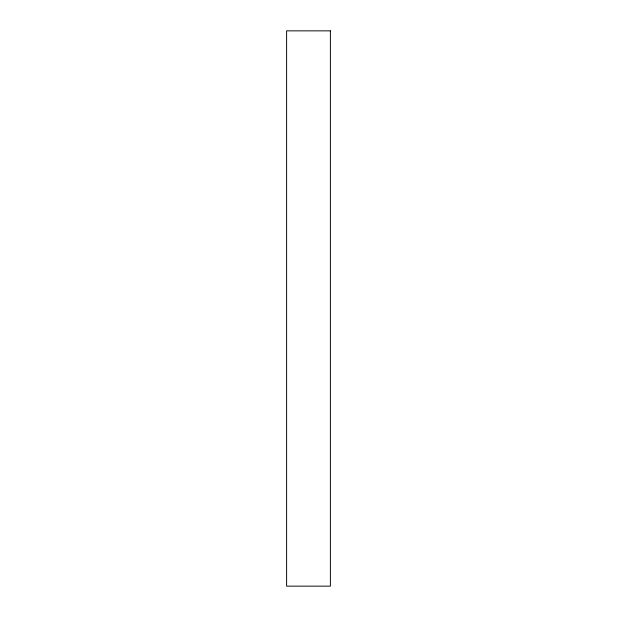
<?xml version="1.0" encoding="UTF-8"?>
<svg xmlns="http://www.w3.org/2000/svg" width="617" height="617" viewBox="0 0 617 617"><rect width="100%" height="100%" fill="white"/><g stroke="black" fill="none" stroke-linecap="round" stroke-linejoin="round"><path stroke-width="0.93" d="M330.388 30.85L286.612 30.85L286.612 586.15L330.388 586.15L330.388 30.85"/></g></svg>
